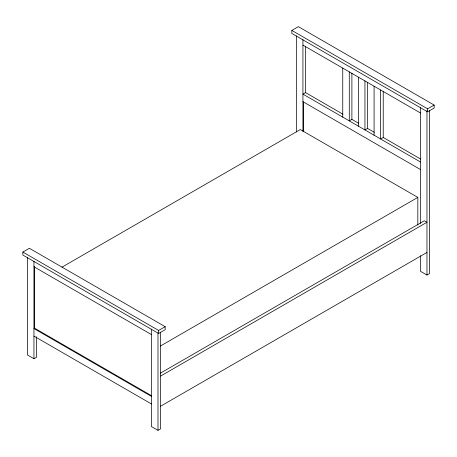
<?xml version="1.0" encoding="UTF-8"?>
<svg xmlns="http://www.w3.org/2000/svg" width="457" height="457" viewBox="0 0 457 457"><rect width="100%" height="100%" fill="white"/><g stroke="black" fill="none" stroke-linecap="round" stroke-linejoin="round"><path stroke-width="0.69" d="M291.829 30.425L298.358 26.655L434.15 105.059L434.15 108.069L427.621 111.839L291.829 33.441L291.829 30.425L427.621 108.823L434.15 105.059M22.85 252.058L29.379 248.288L165.171 326.686L165.171 329.703L158.642 333.473L22.85 255.075L22.85 252.058L158.642 330.457L165.171 326.686M342.91 114.199L305.539 92.617L302.928 94.125L420.44 161.972M62.015 267.139L300.312 129.56L417.829 197.401L417.829 224.97M358.591 123.247L351.89 119.38L349.279 120.888L349.279 71.886M374.26 132.296L367.559 128.428L364.949 129.937L364.949 80.935M151.501 395.688L34.601 328.195L33.949 328.572L151.461 396.419M420.6 159.047L383.229 137.471L380.618 138.979L380.618 89.978M27.42 257.582L27.42 354.958L33.949 358.728L36.56 357.22L36.56 336.723M160.39 346.035L417.829 197.401M160.464 373.129L424.359 220.771L426.969 222.279L160.601 376.065M160.601 406.222L426.969 252.435M151.461 329.12L151.461 426.575L157.991 430.345L160.601 428.837L160.601 332.159M420.44 255.731L420.44 271.281L426.969 275.051L429.58 273.543L429.58 110.543M302.928 45.123L420.44 112.97M302.928 101.665L420.44 169.513M33.949 266.757L151.461 334.604M33.949 336.112L151.461 403.959M427.621 108.823L427.621 111.839M426.969 110.623L426.969 275.051M420.44 107.486L420.44 223.399M383.229 91.314L383.229 137.471M374.089 86.213L374.089 135.209M367.559 82.266L367.559 128.428M358.419 77.164L358.419 126.166M351.89 73.223L351.89 119.38M342.75 68.116L342.75 117.118M305.539 46.46L305.539 92.617M303.579 101.997L303.579 131.776M302.928 39.645L302.928 131.445M296.399 35.949L296.399 131.959M158.642 330.457L158.642 333.473M157.991 332.964L157.991 430.345M34.601 266.38L34.601 328.195M33.949 261.273L33.949 358.728"/></g></svg>
